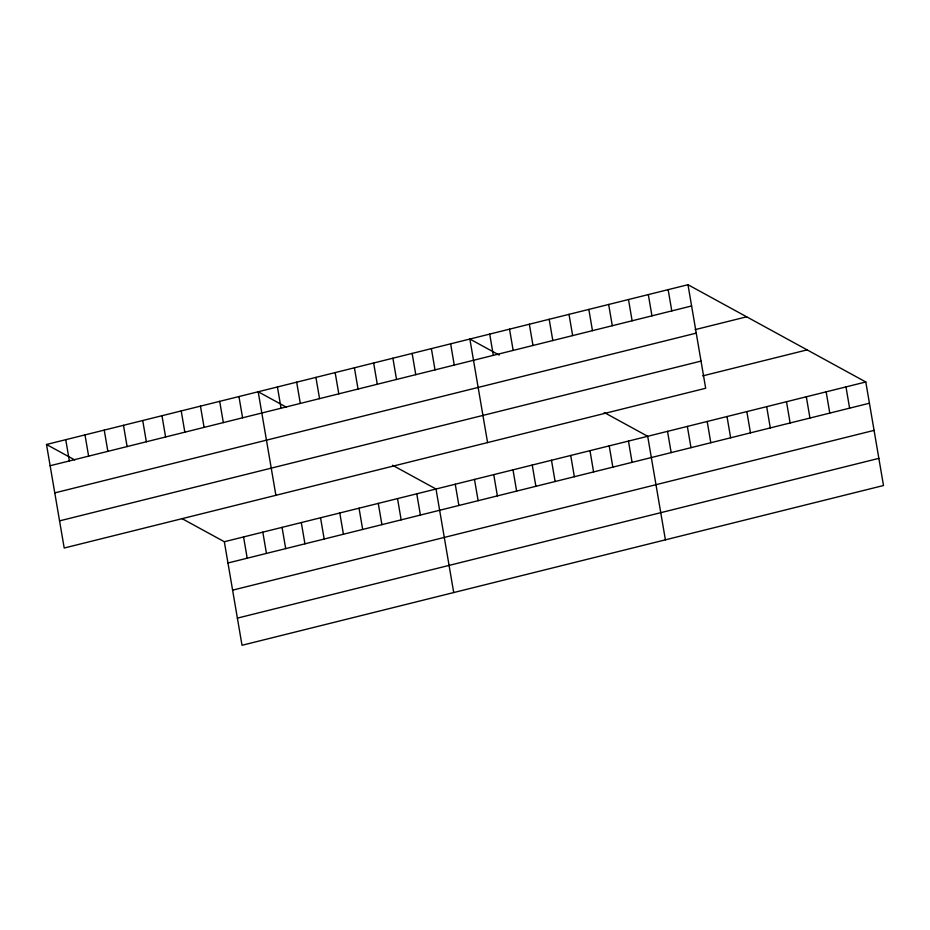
<?xml version="1.0" encoding="UTF-8"?>
<svg xmlns="http://www.w3.org/2000/svg" width="930" height="930" viewBox="0 0 930 930"><rect width="100%" height="100%" fill="white"/><g stroke="black" fill="none" stroke-linecap="round" stroke-linejoin="round"><path stroke-width="1.4" d="M687.979 284.719L705.672 388.263L64.205 548.026L46.5 444.482L687.979 284.719L865.795 381.974L883.5 485.518L242.021 645.281L224.328 541.737L181.943 518.568M50.127 465.732L691.606 305.97M695.105 329.65L746.662 316.805M54.777 492.888L696.245 333.126M59.555 520.87L701.034 361.096M702.696 375.883L807.124 349.878M224.328 541.737L865.795 381.974M227.955 562.999L869.434 403.225M232.605 590.155L874.072 430.381M237.382 618.125L878.862 458.362M499.212 355.086L469.871 339.031L487.576 442.575M604.233 412.513L647.698 436.298L665.403 539.842M286.44 407.212L258.191 391.763L275.885 495.306M392.541 465.244L436.007 489.017L453.712 592.561M46.5 444.482L74.749 459.943M845.975 386.903L849.602 408.165M826.142 391.844L829.781 413.094M806.322 396.785L809.949 418.035M786.489 401.725L790.128 422.976M766.669 406.666L770.296 427.916M746.837 411.606L750.463 432.857M727.004 416.535L730.643 437.786M707.184 421.476L710.811 442.726M668.147 289.649L671.786 310.899M687.351 426.417L690.99 447.667M648.315 294.589L651.953 315.84M667.531 431.357L671.158 452.608M628.494 299.53L632.121 320.78M608.662 304.47L612.3 325.721M628.459 441.087L632.086 462.338M588.841 309.411L592.468 330.662M609.208 445.877L612.847 467.127M569.009 314.34L572.648 335.591M589.969 450.666L593.596 471.928M549.188 319.281L552.815 340.531M570.718 455.468L574.356 476.718M529.356 324.221L532.983 345.472M551.478 460.257L555.105 481.508M509.524 329.162L513.162 350.412M532.239 465.047L535.866 486.309M512.988 469.848L516.627 491.098M489.703 334.103L493.33 355.353M493.749 474.637L497.376 495.888M474.498 479.427L478.136 500.689M450.632 343.833L454.259 365.083M455.258 484.228L458.885 505.478M431.381 348.622L435.019 369.873M412.141 353.412L415.768 374.662M416.768 493.807L420.406 515.057M392.902 358.213L396.529 379.463M397.529 498.608L401.156 519.858M373.651 363.002L377.289 384.253M378.277 503.397L381.916 524.648M354.411 367.792L358.038 389.042M359.038 508.187L362.665 529.437M335.16 372.593L338.799 393.843M339.787 512.988L343.426 534.239M315.921 377.382L319.548 398.633M320.548 517.778L324.175 539.028M296.67 382.172L300.309 403.422M301.308 522.567L304.935 543.818M277.431 386.973L281.069 408.224M282.057 527.368L285.696 548.619M262.818 532.158L266.445 553.408M238.94 396.552L242.579 417.803M243.567 536.947L247.206 558.198M219.701 401.353L223.328 422.604M200.45 406.143L204.089 427.393M181.21 410.932L184.838 432.183M161.971 415.722L165.598 436.984M142.72 420.523L146.359 441.773M123.481 425.312L127.108 446.563M104.23 430.102L107.868 451.364M84.99 434.903L88.617 456.153M65.739 439.692L69.378 460.943"/></g></svg>
